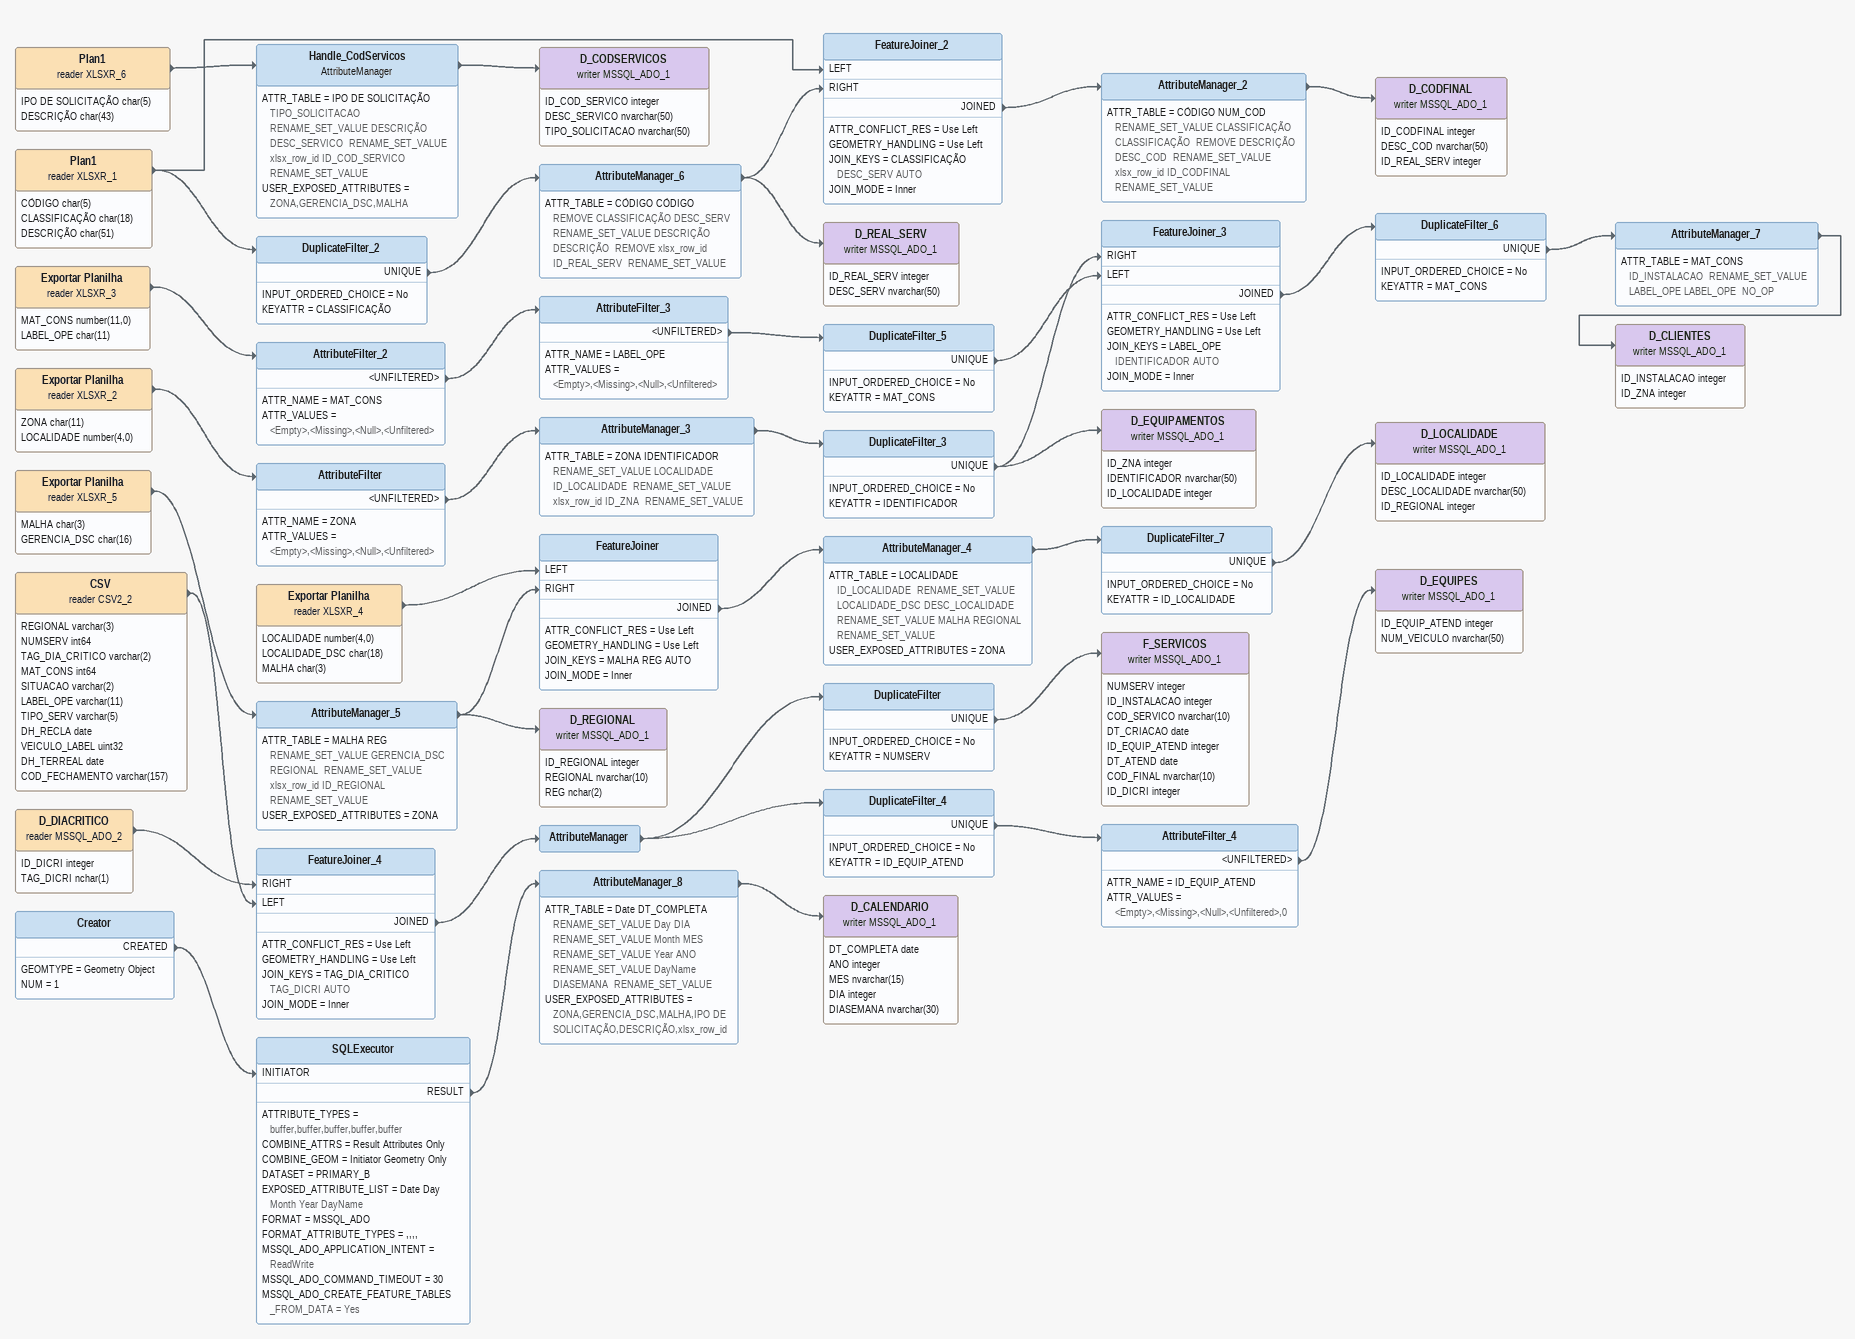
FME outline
Plan1 (reader XLSXR_6)
    attributes: IPO DE SOLICITAÇÃO char(5), DESCRIÇÃO char(43)
    -> Handle_CodServicos
Handle_CodServicos: AttributeManager
    ATTR_TABLE = IPO DE SOLICITAÇÃO TIPO_SOLICITACAO  RENAME_SET_VALUE DESCRIÇÃO DESC_SERVICO  RENAME_SET_VALUE xlsx_row_id ID_COD_SERVICO  RENAME_SET_VALUE
    USER_EXPOSED_ATTRIBUTES = ZONA,GERENCIA_DSC,MALHA
    -> D_CODSERVICOS (writer MSSQL_ADO_1)
D_CODSERVICOS (writer MSSQL_ADO_1)
    attributes: ID_COD_SERVICO integer, DESC_SERVICO nvarchar(50), TIPO_SOLICITACAO nvarchar(50)
Plan1 (reader XLSXR_1)
    attributes: CÓDIGO char(5), CLASSIFICAÇÃO char(18), DESCRIÇÃO char(51)
    -> FeatureJoiner_2 [LEFT]
    -> DuplicateFilter_2
DuplicateFilter_2
    INPUT_ORDERED_CHOICE = No
    KEYATTR = CLASSIFICAÇÃO
    UNIQUE -> AttributeManager_6
AttributeManager_6
    ATTR_TABLE = CÓDIGO CÓDIGO  REMOVE CLASSIFICAÇÃO DESC_SERV  RENAME_SET_VALUE DESCRIÇÃO DESCRIÇÃO  REMOVE xlsx_row_id ID_REAL_SERV  RENAME_SET_VALUE
    -> D_REAL_SERV (writer MSSQL_ADO_1)
    -> FeatureJoiner_2 [RIGHT]
FeatureJoiner_2
    ATTR_CONFLICT_RES = Use Left
    GEOMETRY_HANDLING = Use Left
    JOIN_KEYS = CLASSIFICAÇÃO DESC_SERV AUTO
    JOIN_MODE = Inner
    JOINED -> AttributeManager_2
AttributeManager_2
    ATTR_TABLE = CÓDIGO NUM_COD  RENAME_SET_VALUE CLASSIFICAÇÃO CLASSIFICAÇÃO  REMOVE DESCRIÇÃO DESC_COD  RENAME_SET_VALUE xlsx_row_id ID_CODFINAL  RENAME_SET_VALUE
    -> D_CODFINAL (writer MSSQL_ADO_1)
D_CODFINAL (writer MSSQL_ADO_1)
    attributes: ID_CODFINAL integer, DESC_COD nvarchar(50), ID_REAL_SERV integer
D_REAL_SERV (writer MSSQL_ADO_1)
    attributes: ID_REAL_SERV integer, DESC_SERV nvarchar(50)
Exportar Planilha (reader XLSXR_3)
    attributes: MAT_CONS number(11,0), LABEL_OPE char(11)
    -> AttributeFilter_2
AttributeFilter_2
    ATTR_NAME = MAT_CONS
    ATTR_VALUES = <Empty>,<Missing>,<Null>,<Unfiltered>
    <UNFILTERED> -> AttributeFilter_3
AttributeFilter_3
    ATTR_NAME = LABEL_OPE
    ATTR_VALUES = <Empty>,<Missing>,<Null>,<Unfiltered>
    <UNFILTERED> -> DuplicateFilter_5
DuplicateFilter_5
    INPUT_ORDERED_CHOICE = No
    KEYATTR = MAT_CONS
    UNIQUE -> FeatureJoiner_3 [LEFT]
Exportar Planilha (reader XLSXR_2)
    attributes: ZONA char(11), LOCALIDADE number(4,0)
    -> AttributeFilter
AttributeFilter
    ATTR_NAME = ZONA
    ATTR_VALUES = <Empty>,<Missing>,<Null>,<Unfiltered>
    <UNFILTERED> -> AttributeManager_3
AttributeManager_3
    ATTR_TABLE = ZONA IDENTIFICADOR  RENAME_SET_VALUE LOCALIDADE ID_LOCALIDADE  RENAME_SET_VALUE xlsx_row_id ID_ZNA  RENAME_SET_VALUE
    -> DuplicateFilter_3
DuplicateFilter_3
    INPUT_ORDERED_CHOICE = No
    KEYATTR = IDENTIFICADOR
    UNIQUE -> D_EQUIPAMENTOS (writer MSSQL_ADO_1)
    UNIQUE -> FeatureJoiner_3 [RIGHT]
FeatureJoiner_3
    ATTR_CONFLICT_RES = Use Left
    GEOMETRY_HANDLING = Use Left
    JOIN_KEYS = LABEL_OPE IDENTIFICADOR AUTO
    JOIN_MODE = Inner
    JOINED -> DuplicateFilter_6
DuplicateFilter_6
    INPUT_ORDERED_CHOICE = No
    KEYATTR = MAT_CONS
    UNIQUE -> AttributeManager_7
AttributeManager_7
    ATTR_TABLE = MAT_CONS ID_INSTALACAO  RENAME_SET_VALUE LABEL_OPE LABEL_OPE  NO_OP
    -> D_CLIENTES (writer MSSQL_ADO_1)
D_CLIENTES (writer MSSQL_ADO_1)
    attributes: ID_INSTALACAO integer, ID_ZNA integer
D_EQUIPAMENTOS (writer MSSQL_ADO_1)
    attributes: ID_ZNA integer, IDENTIFICADOR nvarchar(50), ID_LOCALIDADE integer
Exportar Planilha (reader XLSXR_5)
    attributes: MALHA char(3), GERENCIA_DSC char(16)
    -> AttributeManager_5
AttributeManager_5
    ATTR_TABLE = MALHA REG  RENAME_SET_VALUE GERENCIA_DSC REGIONAL  RENAME_SET_VALUE xlsx_row_id ID_REGIONAL  RENAME_SET_VALUE
    USER_EXPOSED_ATTRIBUTES = ZONA
    -> D_REGIONAL (writer MSSQL_ADO_1)
    -> FeatureJoiner [RIGHT]
D_REGIONAL (writer MSSQL_ADO_1)
    attributes: ID_REGIONAL integer, REGIONAL nvarchar(10), REG nchar(2)
CSV (reader CSV2_2)
    attributes: REGIONAL varchar(3), NUMSERV int64, TAG_DIA_CRITICO varchar(2), MAT_CONS int64, SITUACAO varchar(2), LABEL_OPE varchar(11), TIPO_SERV varchar(5), DH_RECLA date, VEICULO_LABEL uint32, DH_TERREAL date, COD_FECHAMENTO varchar(157)
    -> FeatureJoiner_4 [LEFT]
D_DIACRITICO (reader MSSQL_ADO_2)
    attributes: ID_DICRI integer, TAG_DICRI nchar(1)
    -> FeatureJoiner_4 [RIGHT]
FeatureJoiner_4
    ATTR_CONFLICT_RES = Use Left
    GEOMETRY_HANDLING = Use Left
    JOIN_KEYS = TAG_DIA_CRITICO TAG_DICRI AUTO
    JOIN_MODE = Inner
    JOINED -> AttributeManager
AttributeManager
    -> DuplicateFilter
    -> DuplicateFilter_4
DuplicateFilter
    INPUT_ORDERED_CHOICE = No
    KEYATTR = NUMSERV
    UNIQUE -> F_SERVICOS (writer MSSQL_ADO_1)
F_SERVICOS (writer MSSQL_ADO_1)
    attributes: NUMSERV integer, ID_INSTALACAO integer, COD_SERVICO nvarchar(10), DT_CRIACAO date, ID_EQUIP_ATEND integer, DT_ATEND date, COD_FINAL nvarchar(10), ID_DICRI integer
DuplicateFilter_4
    INPUT_ORDERED_CHOICE = No
    KEYATTR = ID_EQUIP_ATEND
    UNIQUE -> AttributeFilter_4
AttributeFilter_4
    ATTR_NAME = ID_EQUIP_ATEND
    ATTR_VALUES = <Empty>,<Missing>,<Null>,<Unfiltered>,0
    <UNFILTERED> -> D_EQUIPES (writer MSSQL_ADO_1)
D_EQUIPES (writer MSSQL_ADO_1)
    attributes: ID_EQUIP_ATEND integer, NUM_VEICULO nvarchar(50)
Creator
    GEOMTYPE = Geometry Object
    NUM = 1
    CREATED -> SQLExecutor [INITIATOR]
SQLExecutor
    ATTRIBUTE_TYPES = buffer,buffer,buffer,buffer,buffer
    COMBINE_ATTRS = Result Attributes Only
    COMBINE_GEOM = Initiator Geometry Only
    DATASET = PRIMARY_B
    EXPOSED_ATTRIBUTE_LIST = Date Day Month Year DayName
    FORMAT = MSSQL_ADO
    FORMAT_ATTRIBUTE_TYPES = ,,,,
    MSSQL_ADO_APPLICATION_INTENT = ReadWrite
    MSSQL_ADO_COMMAND_TIMEOUT = 30
    MSSQL_ADO_CREATE_FEATURE_TABLES_FROM_DATA = Yes
    RESULT -> AttributeManager_8
AttributeManager_8
    ATTR_TABLE = Date DT_COMPLETA  RENAME_SET_VALUE Day DIA  RENAME_SET_VALUE Month MES  RENAME_SET_VALUE Year ANO  RENAME_SET_VALUE DayName DIASEMANA  RENAME_SET_VALUE
    USER_EXPOSED_ATTRIBUTES = ZONA,GERENCIA_DSC,MALHA,IPO DE SOLICITAÇÃO,DESCRIÇÃO,xlsx_row_id
    -> D_CALENDARIO (writer MSSQL_ADO_1)
D_CALENDARIO (writer MSSQL_ADO_1)
    attributes: DT_COMPLETA date, ANO integer, MES nvarchar(15), DIA integer, DIASEMANA nvarchar(30)
Exportar Planilha (reader XLSXR_4)
    attributes: LOCALIDADE number(4,0), LOCALIDADE_DSC char(18), MALHA char(3)
    -> FeatureJoiner [LEFT]
FeatureJoiner
    ATTR_CONFLICT_RES = Use Left
    GEOMETRY_HANDLING = Use Left
    JOIN_KEYS = MALHA REG AUTO
    JOIN_MODE = Inner
    JOINED -> AttributeManager_4
AttributeManager_4
    ATTR_TABLE = LOCALIDADE ID_LOCALIDADE  RENAME_SET_VALUE LOCALIDADE_DSC DESC_LOCALIDADE  RENAME_SET_VALUE MALHA REGIONAL  RENAME_SET_VALUE
    USER_EXPOSED_ATTRIBUTES = ZONA
    -> DuplicateFilter_7
DuplicateFilter_7
    INPUT_ORDERED_CHOICE = No
    KEYATTR = ID_LOCALIDADE
    UNIQUE -> D_LOCALIDADE (writer MSSQL_ADO_1)
D_LOCALIDADE (writer MSSQL_ADO_1)
    attributes: ID_LOCALIDADE integer, DESC_LOCALIDADE nvarchar(50), ID_REGIONAL integer
